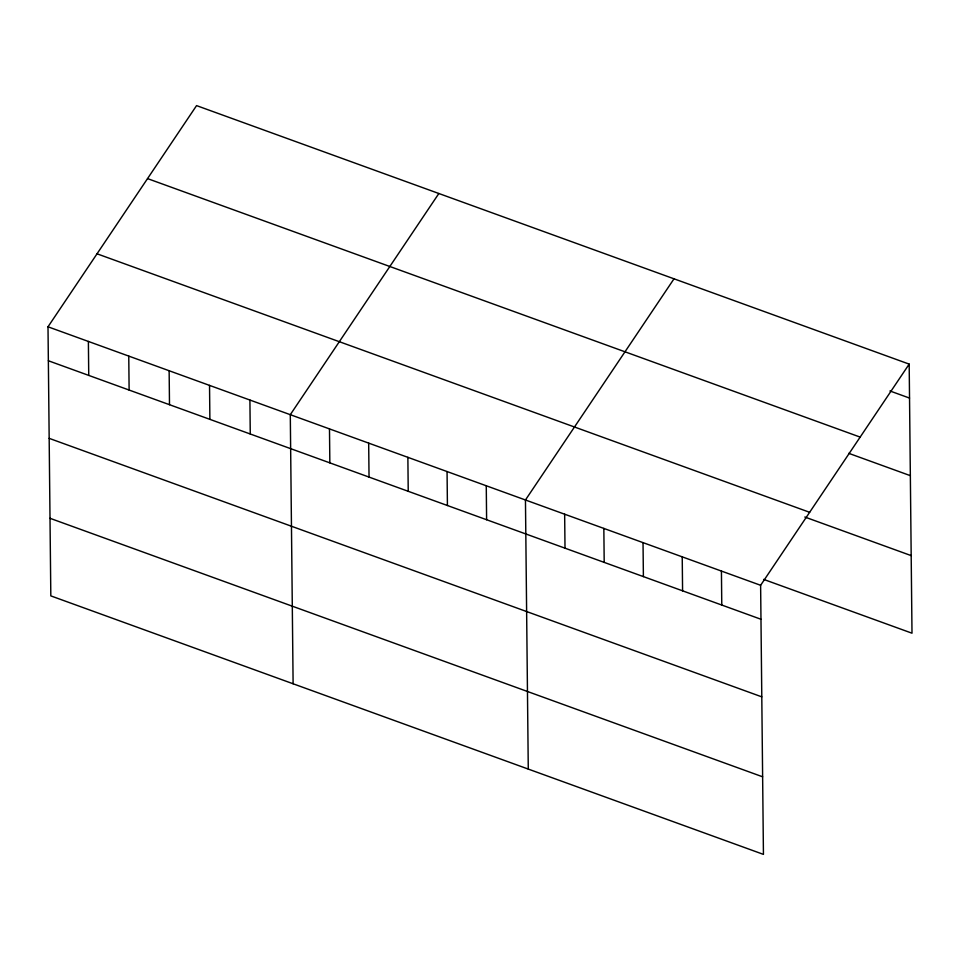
<?xml version="1.0" encoding="UTF-8"?>
<svg xmlns="http://www.w3.org/2000/svg" width="960" height="960" viewBox="0 0 960 960"><rect width="100%" height="100%" fill="white"/><g stroke="black" fill="none" stroke-linecap="round" stroke-linejoin="round"><path stroke-width="1.44" d="M909.18 364.116L760.62 585.288L763.44 854.388L50.82 595.884L48 326.796L196.56 105.612L909.18 364.116L912 633.204L763.62 579.384M438.852 193.512L290.292 414.684L293.112 683.772M674.016 278.808L525.456 499.98L528.276 769.08M889.944 390.972L909.54 398.076M147.54 178.608L860.16 437.1M848.76 453.336L910.356 475.668M97.032 253.8L809.64 512.304M804.804 517.02L911.184 555.612M48 326.796L760.62 585.288M48.36 360.756L760.968 619.26M49.164 438.348L761.784 696.852M50.004 518.292L762.624 776.796M721.428 571.068L721.776 605.04M682.224 556.86L682.584 590.82M643.032 542.64L643.392 576.6M603.84 528.42L604.2 562.38M564.648 514.2L565.008 548.172M486.264 485.772L486.612 519.732M447.06 471.552L447.42 505.512M407.868 457.332L408.228 491.292M368.676 443.112L369.036 477.084M329.484 428.904L329.844 462.864M249.912 400.032L250.26 433.992M209.532 385.38L209.88 419.352M169.14 370.74L169.5 404.7M128.76 356.088L129.12 390.048M88.38 341.436L88.74 375.408"/></g></svg>
